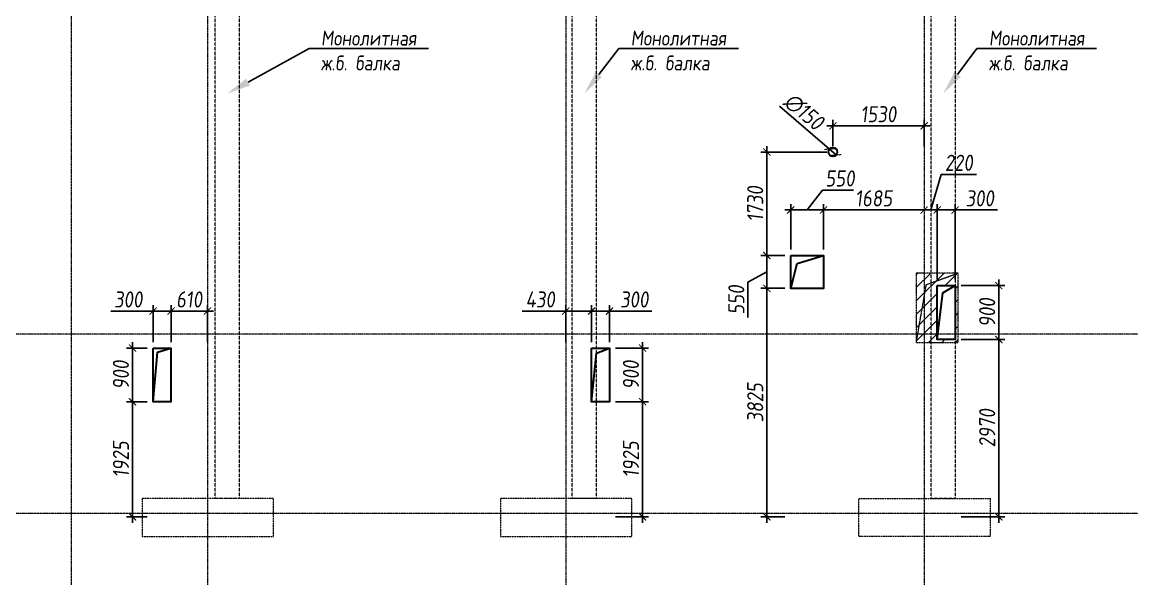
# Model space of a CAD drawing. Header units: millimetres. Extents: x -233751 to 529254, y -907864 to 285890.
# Drawn here: x 500023 to 518603, y -85495 to -76181 of the extents above; entities that cross this region are included whole.
import ezdxf
from ezdxf import colors
from ezdxf.entities.mleader import LeaderData, LeaderLine
from ezdxf.math import Vec2, Vec3

# ---------------------------------------------------------------- set-up
doc = ezdxf.new("R2010")
doc.units = ezdxf.units.MM
doc.linetypes.add('ADSK_Штриховая_ш2 п1', pattern=[3, 2, -1])
doc.linetypes.add('осевая', pattern=[2, 1.25, -0.25, 0.25, -0.25])
doc.layers.get('0').update_dxf_attribs({"lineweight": 30})
doc.layers.get('Defpoints').update_dxf_attribs({"lineweight": 0})
for name, color, linetype, lineweight in [('КР_БалкиЖБ', 7, 'ADSK_Штриховая_ш2 п1', 5), ('КР_Новые отверстия', 5, 'Continuous', 30), ('КР_Оси', 7, 'Continuous', 5), ('КР_Размеры отверстия', 7, 'Continuous', 5), ('КР_Сущ отверстия', 6, 'Continuous', 15), ('КР_Тонкая', 250, 'Continuous', 0)]:
    doc.layers.add(name, color=color, linetype=linetype, lineweight=lineweight)
doc.styles.add('ISOCPEUR', font='isocpeur.ttf', dxfattribs={"width": 0.85, "oblique": 7})
doc.dimstyles.new('R_100', dxfattribs={"dimtxt": 270, "dimasz": 120, "dimexe": 100, "dimexo": 100, "dimgap": 60, "dimtad": 1, "dimdec": 0, "dimrnd": 5, "dimzin": 0, "dimdsep": 46, "dimtxsty": 'ISOCPEUR', "dimblk": 'ARCHTICK', "dimcen": 0, "dimdle": 100, "dimclrd": 256, "dimclre": 256, "dimclrt": 256, "dimadec": 0, "dimazin": 0, "dimtfac": 2, "dimtdec": 0, "dimtmove": 0, "dimatfit": 3, "dimfxl": 1, "dimtvp": 3, "dimtfill": 1, "dimtolj": 1, "dimtzin": 0, "dimarcsym": 0})

# ---------------------------------------------------------------- blocks, each defined once
blk = doc.blocks.new('*U1979')
at = {"color": 0, "linetype": 'ByBlock', "lineweight": -2, "ltscale": 10}
blk.add_line((0, 0), (-71487, 0), dxfattribs=at)
blk = doc.blocks.new('*U1980')
at = {"color": 0, "linetype": 'ByBlock', "lineweight": -2, "ltscale": 10}
blk.add_line((0, 0), (-71487, 0), dxfattribs=at)
blk = doc.blocks.new('*U1997')
at = {"color": 0, "linetype": 'ByBlock', "lineweight": -2, "ltscale": 10}
blk.add_line((0, 0), (0, -27761.01608), dxfattribs=at)
blk = doc.blocks.new('*U1998')
at = {"color": 0, "linetype": 'ByBlock', "lineweight": -2, "ltscale": 10}
blk.add_line((0, 0), (0, -27762), dxfattribs=at)
blk = doc.blocks.new('*U1999')
at = {"color": 0, "linetype": 'ByBlock', "lineweight": -2, "ltscale": 10}
blk.add_line((0, 0), (0, -27762), dxfattribs=at)
blk = doc.blocks.new('*U2000')
at = {"color": 0, "linetype": 'ByBlock', "lineweight": -2, "ltscale": 10}
blk.add_line((0, 0), (0, -27762), dxfattribs=at)
blk = doc.blocks.new('_ArchTick')
at = {"color": 0, "linetype": 'ByBlock', "const_width": 0.15}
blk.add_lwpolyline([(-0.5, -0.5), (0.5, 0.5)], dxfattribs=at)
blk = doc.blocks.new('*D368')
at = {"layer": 'Defpoints', "color": 0, "transparency": 16777216}
for p in [(515644, -80589), (516376, -80589), (515644, -81489)]:
    blk.add_point(p, dxfattribs=at)
at = {"layer": 'КР_Размеры отверстия', "lineweight": -2, "transparency": 16777216}
for p, q in [((515744, -80589), (516476, -80589)), ((516376, -81589), (516376, -80489)), ((515744, -81489), (516476, -81489))]:
    blk.add_line(p, q, dxfattribs=at)
at = {"layer": 'КР_Размеры отверстия', "lineweight": -2, "transparency": 16777216, "xscale": 120, "yscale": 120, "zscale": 120}
for p, rotation in [((516376, -80589), 90), ((516376, -81489), 270)]:
    blk.add_blockref('_ArchTick', p, dxfattribs=dict(at, rotation=rotation))
at = {"layer": 'КР_Размеры отверстия', "lineweight": 5, "transparency": 16777216, "insert": (516181, -81039), "char_height": 270, "attachment_point": 5, "rotation": 90, "style": 'ISOCPEUR', "bg_fill": 3, "box_fill_scale": 1.1, "bg_fill_color": 256, "bg_fill_true_color": 13158600, "bg_fill_transparency": 0}
blk.add_mtext('\\A1;900', dxfattribs=at)
blk = doc.blocks.new('*D369')
at = {"layer": 'Defpoints', "color": 0, "transparency": 16777216}
for p in [(515644, -81489), (515644, -84459), (516376, -84459)]:
    blk.add_point(p, dxfattribs=at)
at = {"layer": 'КР_Размеры отверстия', "lineweight": -2, "transparency": 16777216}
for p, q in [((515744, -81489), (516476, -81489)), ((516376, -81389), (516376, -84559)), ((515744, -84459), (516476, -84459))]:
    blk.add_line(p, q, dxfattribs=at)
at = {"layer": 'КР_Размеры отверстия', "lineweight": -2, "transparency": 16777216, "xscale": 120, "yscale": 120, "zscale": 120}
for p, rotation in [((516376, -81489), 90), ((516376, -84459), 270)]:
    blk.add_blockref('_ArchTick', p, dxfattribs=dict(at, rotation=rotation))
at = {"layer": 'КР_Размеры отверстия', "lineweight": 5, "transparency": 16777216, "insert": (516181, -82974), "char_height": 270, "attachment_point": 5, "rotation": 90, "style": 'ISOCPEUR', "bg_fill": 3, "box_fill_scale": 1.1, "bg_fill_color": 256, "bg_fill_true_color": 13158600, "bg_fill_transparency": 0}
blk.add_mtext('\\A1;2970', dxfattribs=at)
blk = doc.blocks.new('*D370')
at = {"layer": 'Defpoints', "color": 0, "transparency": 16777216}
for p in [(512492, -80084), (512891, -80084), (512891, -80634)]:
    blk.add_point(p, dxfattribs=at)
at = {"layer": 'КР_Размеры отверстия', "lineweight": -2, "transparency": 16777216}
for p, q in [((512492, -80734), (512492, -79984)), ((512791, -80084), (512392, -80084)), ((512492, -80359), (512176, -80533)), ((512176, -80533), (512176, -81122)), ((512791, -80634), (512392, -80634))]:
    blk.add_line(p, q, dxfattribs=at)
at = {"layer": 'КР_Размеры отверстия', "lineweight": -2, "transparency": 16777216, "xscale": 120, "yscale": 120, "zscale": 120}
for p, rotation in [((512492, -80084), 90), ((512492, -80634), 270)]:
    blk.add_blockref('_ArchTick', p, dxfattribs=dict(at, rotation=rotation))
at = {"layer": 'КР_Размеры отверстия', "lineweight": 5, "transparency": 16777216, "insert": (511981, -80827), "char_height": 270, "attachment_point": 5, "rotation": 90, "style": 'ISOCPEUR', "bg_fill": 3, "box_fill_scale": 1.1, "bg_fill_color": 256, "bg_fill_true_color": 13158600, "bg_fill_transparency": 0}
blk.add_mtext('\\A1;550', dxfattribs=at)
blk = doc.blocks.new('*D371')
at = {"layer": 'Defpoints', "color": 0, "transparency": 16777216}
for p in [(512891, -80634), (512492, -84459), (512891, -84459)]:
    blk.add_point(p, dxfattribs=at)
at = {"layer": 'КР_Размеры отверстия', "lineweight": -2, "transparency": 16777216}
for p, q in [((512791, -80634), (512392, -80634)), ((512492, -80534), (512492, -84559)), ((512791, -84459), (512392, -84459))]:
    blk.add_line(p, q, dxfattribs=at)
at = {"layer": 'КР_Размеры отверстия', "lineweight": -2, "transparency": 16777216, "xscale": 120, "yscale": 120, "zscale": 120}
for p, rotation in [((512492, -80634), 90), ((512492, -84459), 270)]:
    blk.add_blockref('_ArchTick', p, dxfattribs=dict(at, rotation=rotation))
at = {"layer": 'КР_Размеры отверстия', "lineweight": 5, "transparency": 16777216, "insert": (512297, -82547), "char_height": 270, "attachment_point": 5, "rotation": 90, "style": 'ISOCPEUR', "bg_fill": 3, "box_fill_scale": 1.1, "bg_fill_color": 256, "bg_fill_true_color": 13158600, "bg_fill_transparency": 0}
blk.add_mtext('\\A1;3825', dxfattribs=at)
blk = doc.blocks.new('*D372')
at = {"layer": 'Defpoints', "color": 0, "transparency": 16777216}
for p in [(509858, -82533), (509858, -84459), (510411, -84459)]:
    blk.add_point(p, dxfattribs=at)
at = {"layer": 'КР_Размеры отверстия', "lineweight": -2, "transparency": 16777216}
for p, q in [((510411, -82433), (510411, -84559)), ((509958, -82533), (510511, -82533)), ((509958, -84459), (510511, -84459))]:
    blk.add_line(p, q, dxfattribs=at)
at = {"layer": 'КР_Размеры отверстия', "lineweight": -2, "transparency": 16777216, "xscale": 120, "yscale": 120, "zscale": 120}
for p, rotation in [((510411, -82533), 90), ((510411, -84459), 270)]:
    blk.add_blockref('_ArchTick', p, dxfattribs=dict(at, rotation=rotation))
at = {"layer": 'КР_Размеры отверстия', "lineweight": 5, "transparency": 16777216, "insert": (510216, -83496), "char_height": 270, "attachment_point": 5, "rotation": 90, "style": 'ISOCPEUR', "bg_fill": 3, "box_fill_scale": 1.1, "bg_fill_color": 256, "bg_fill_true_color": 13158600, "bg_fill_transparency": 0}
blk.add_mtext('\\A1;1925', dxfattribs=at)
blk = doc.blocks.new('*D373')
at = {"layer": 'Defpoints', "color": 0, "transparency": 16777216}
for p in [(509858, -81633), (510411, -81633), (509858, -82533)]:
    blk.add_point(p, dxfattribs=at)
at = {"layer": 'КР_Размеры отверстия', "lineweight": -2, "transparency": 16777216}
for p, q in [((510411, -82633), (510411, -81533)), ((509958, -81633), (510511, -81633)), ((509958, -82533), (510511, -82533))]:
    blk.add_line(p, q, dxfattribs=at)
at = {"layer": 'КР_Размеры отверстия', "lineweight": -2, "transparency": 16777216, "xscale": 120, "yscale": 120, "zscale": 120}
for p, rotation in [((510411, -81633), 90), ((510411, -82533), 270)]:
    blk.add_blockref('_ArchTick', p, dxfattribs=dict(at, rotation=rotation))
at = {"layer": 'КР_Размеры отверстия', "lineweight": 5, "transparency": 16777216, "insert": (510216, -82083), "char_height": 270, "attachment_point": 5, "rotation": 90, "style": 'ISOCPEUR', "bg_fill": 3, "box_fill_scale": 1.1, "bg_fill_color": 256, "bg_fill_true_color": 13158600, "bg_fill_transparency": 0}
blk.add_mtext('\\A1;900', dxfattribs=at)
blk = doc.blocks.new('*D374')
at = {"layer": 'Defpoints', "color": 0, "transparency": 16777216}
for p in [(502215, -82533), (501871, -84459), (502215, -84459)]:
    blk.add_point(p, dxfattribs=at)
at = {"layer": 'КР_Размеры отверстия', "lineweight": -2, "transparency": 16777216}
for p, q in [((501871, -82433), (501871, -84559)), ((502115, -82533), (501771, -82533)), ((502115, -84459), (501771, -84459))]:
    blk.add_line(p, q, dxfattribs=at)
at = {"layer": 'КР_Размеры отверстия', "lineweight": -2, "transparency": 16777216, "xscale": 120, "yscale": 120, "zscale": 120}
for p, rotation in [((501871, -82533), 90), ((501871, -84459), 270)]:
    blk.add_blockref('_ArchTick', p, dxfattribs=dict(at, rotation=rotation))
at = {"layer": 'КР_Размеры отверстия', "lineweight": 5, "transparency": 16777216, "insert": (501676, -83496), "char_height": 270, "attachment_point": 5, "rotation": 90, "style": 'ISOCPEUR', "bg_fill": 3, "box_fill_scale": 1.1, "bg_fill_color": 256, "bg_fill_true_color": 13158600, "bg_fill_transparency": 0}
blk.add_mtext('\\A1;1925', dxfattribs=at)
blk = doc.blocks.new('*D375')
at = {"layer": 'Defpoints', "color": 0, "transparency": 16777216}
for p in [(501871, -81633), (502215, -81633), (502215, -82533)]:
    blk.add_point(p, dxfattribs=at)
at = {"layer": 'КР_Размеры отверстия', "lineweight": -2, "transparency": 16777216}
for p, q in [((501871, -82633), (501871, -81533)), ((502115, -81633), (501771, -81633)), ((502115, -82533), (501771, -82533))]:
    blk.add_line(p, q, dxfattribs=at)
at = {"layer": 'КР_Размеры отверстия', "lineweight": -2, "transparency": 16777216, "xscale": 120, "yscale": 120, "zscale": 120}
for p, rotation in [((501871, -81633), 90), ((501871, -82533), 270)]:
    blk.add_blockref('_ArchTick', p, dxfattribs=dict(at, rotation=rotation))
at = {"layer": 'КР_Размеры отверстия', "lineweight": 5, "transparency": 16777216, "insert": (501676, -82083), "char_height": 270, "attachment_point": 5, "rotation": 90, "style": 'ISOCPEUR', "bg_fill": 3, "box_fill_scale": 1.1, "bg_fill_color": 256, "bg_fill_true_color": 13158600, "bg_fill_transparency": 0}
blk.add_mtext('\\A1;900', dxfattribs=at)
blk = doc.blocks.new('*D376')
at = {"layer": 'Defpoints', "color": 0, "transparency": 16777216}
for p in [(509125, -81015), (509125, -81633), (509558, -81633)]:
    blk.add_point(p, dxfattribs=at)
at = {"layer": 'КР_Размеры отверстия', "lineweight": -2, "transparency": 16777216}
for p, q in [((509125, -81533), (509125, -80915)), ((509558, -81533), (509558, -80915)), ((509125, -81015), (508393, -81015)), ((509658, -81015), (509125, -81015))]:
    blk.add_line(p, q, dxfattribs=at)
at = {"layer": 'КР_Размеры отверстия', "lineweight": -2, "transparency": 16777216, "xscale": 120, "yscale": 120, "zscale": 120, "rotation": 180}
blk.add_blockref('_ArchTick', (509125, -81015), dxfattribs=at)
at = {"layer": 'КР_Размеры отверстия', "lineweight": -2, "transparency": 16777216, "xscale": 120, "yscale": 120, "zscale": 120}
blk.add_blockref('_ArchTick', (509558, -81015), dxfattribs=at)
at = {"layer": 'КР_Размеры отверстия', "lineweight": 5, "transparency": 16777216, "insert": (508699, -80820), "char_height": 270, "attachment_point": 5, "style": 'ISOCPEUR', "bg_fill": 3, "box_fill_scale": 1.1, "bg_fill_color": 256, "bg_fill_true_color": 13158600, "bg_fill_transparency": 0}
blk.add_mtext('\\A1;430', dxfattribs=at)
blk = doc.blocks.new('*D377')
at = {"layer": 'Defpoints', "color": 0, "transparency": 16777216}
for p in [(502515, -81633), (503125, -81633)]:
    blk.add_point(p, dxfattribs=at)
at = {"layer": 'КР_Размеры отверстия', "lineweight": -2, "transparency": 16777216}
for p, q in [((502515, -81533), (502515, -80915)), ((503125, -81533), (503125, -80915)), ((502415, -81015), (503225, -81015))]:
    blk.add_line(p, q, dxfattribs=at)
at = {"layer": 'КР_Размеры отверстия', "lineweight": -2, "transparency": 16777216, "xscale": 120, "yscale": 120, "zscale": 120, "rotation": 180}
blk.add_blockref('_ArchTick', (502515, -81015), dxfattribs=at)
at = {"layer": 'КР_Размеры отверстия', "lineweight": -2, "transparency": 16777216, "xscale": 120, "yscale": 120, "zscale": 120}
blk.add_blockref('_ArchTick', (503125, -81015), dxfattribs=at)
at = {"layer": 'КР_Размеры отверстия', "lineweight": 5, "transparency": 16777216, "insert": (502820, -80820), "char_height": 270, "attachment_point": 5, "style": 'ISOCPEUR', "bg_fill": 3, "box_fill_scale": 1.1, "bg_fill_color": 256, "bg_fill_true_color": 13158600, "bg_fill_transparency": 0}
blk.add_mtext('\\A1;610', dxfattribs=at)
at = {"layer": 'Defpoints', "color": 0, "transparency": 16777216}
blk.add_point((503125, -81015), dxfattribs=at)
blk = doc.blocks.new('*D378')
at = {"layer": 'Defpoints', "color": 0, "transparency": 16777216}
for p in [(502215, -81015), (502215, -81633), (502515, -81633)]:
    blk.add_point(p, dxfattribs=at)
at = {"layer": 'КР_Размеры отверстия', "lineweight": -2, "transparency": 16777216}
for p, q in [((502215, -81533), (502215, -80915)), ((502515, -81533), (502515, -80915)), ((502215, -81015), (501505, -81015)), ((502615, -81015), (502215, -81015))]:
    blk.add_line(p, q, dxfattribs=at)
at = {"layer": 'КР_Размеры отверстия', "lineweight": -2, "transparency": 16777216, "xscale": 120, "yscale": 120, "zscale": 120, "rotation": 180}
blk.add_blockref('_ArchTick', (502215, -81015), dxfattribs=at)
at = {"layer": 'КР_Размеры отверстия', "lineweight": -2, "transparency": 16777216, "xscale": 120, "yscale": 120, "zscale": 120}
blk.add_blockref('_ArchTick', (502515, -81015), dxfattribs=at)
at = {"layer": 'КР_Размеры отверстия', "lineweight": 5, "transparency": 16777216, "insert": (501800, -80820), "char_height": 270, "attachment_point": 5, "style": 'ISOCPEUR', "bg_fill": 3, "box_fill_scale": 1.1, "bg_fill_color": 256, "bg_fill_true_color": 13158600, "bg_fill_transparency": 0}
blk.add_mtext('\\A1;300', dxfattribs=at)
blk = doc.blocks.new('*D379')
at = {"layer": 'Defpoints', "color": 0, "transparency": 16777216}
for p in [(509858, -81015), (509558, -81633), (509858, -81633)]:
    blk.add_point(p, dxfattribs=at)
at = {"layer": 'КР_Размеры отверстия', "lineweight": -2, "transparency": 16777216}
for p, q in [((509558, -81533), (509558, -80915)), ((509858, -81533), (509858, -80915)), ((509458, -81015), (509858, -81015)), ((509858, -81015), (510567, -81015))]:
    blk.add_line(p, q, dxfattribs=at)
at = {"layer": 'КР_Размеры отверстия', "lineweight": -2, "transparency": 16777216, "xscale": 120, "yscale": 120, "zscale": 120, "rotation": 180}
blk.add_blockref('_ArchTick', (509558, -81015), dxfattribs=at)
at = {"layer": 'КР_Размеры отверстия', "lineweight": -2, "transparency": 16777216, "xscale": 120, "yscale": 120, "zscale": 120}
blk.add_blockref('_ArchTick', (509858, -81015), dxfattribs=at)
at = {"layer": 'КР_Размеры отверстия', "lineweight": 5, "transparency": 16777216, "insert": (510273, -80820), "char_height": 270, "attachment_point": 5, "style": 'ISOCPEUR', "bg_fill": 3, "box_fill_scale": 1.1, "bg_fill_color": 256, "bg_fill_true_color": 13158600, "bg_fill_transparency": 0}
blk.add_mtext('\\A1;300', dxfattribs=at)
blk = doc.blocks.new('*D380')
at = {"layer": 'Defpoints', "color": 0, "transparency": 16777216}
for p in [(512891, -79323), (512891, -80084), (513441, -80084)]:
    blk.add_point(p, dxfattribs=at)
at = {"layer": 'КР_Размеры отверстия', "lineweight": -2, "transparency": 16777216}
for p, q in [((513166, -79323), (513424, -78990)), ((513424, -78990), (514013, -78990)), ((513541, -79323), (512791, -79323)), ((512891, -79984), (512891, -79223)), ((513441, -79984), (513441, -79223))]:
    blk.add_line(p, q, dxfattribs=at)
at = {"layer": 'КР_Размеры отверстия', "lineweight": -2, "transparency": 16777216, "xscale": 120, "yscale": 120, "zscale": 120, "rotation": 180}
blk.add_blockref('_ArchTick', (512891, -79323), dxfattribs=at)
at = {"layer": 'КР_Размеры отверстия', "lineweight": -2, "transparency": 16777216, "xscale": 120, "yscale": 120, "zscale": 120}
blk.add_blockref('_ArchTick', (513441, -79323), dxfattribs=at)
at = {"layer": 'КР_Размеры отверстия', "lineweight": 5, "transparency": 16777216, "insert": (513718, -78795), "char_height": 270, "attachment_point": 5, "style": 'ISOCPEUR', "bg_fill": 3, "box_fill_scale": 1.1, "bg_fill_color": 256, "bg_fill_true_color": 13158600, "bg_fill_transparency": 0}
blk.add_mtext('\\A1;550', dxfattribs=at)
blk = doc.blocks.new('*D381')
at = {"layer": 'Defpoints', "color": 0, "transparency": 16777216}
for p in [(515125, -79323), (515125, -79323), (513441, -80084)]:
    blk.add_point(p, dxfattribs=at)
at = {"layer": 'КР_Размеры отверстия', "lineweight": -2, "transparency": 16777216}
for p, q in [((513341, -79323), (515225, -79323)), ((513441, -79984), (513441, -79223))]:
    blk.add_line(p, q, dxfattribs=at)
at = {"layer": 'КР_Размеры отверстия', "lineweight": -2, "transparency": 16777216, "xscale": 120, "yscale": 120, "zscale": 120, "rotation": 180}
blk.add_blockref('_ArchTick', (513441, -79323), dxfattribs=at)
at = {"layer": 'КР_Размеры отверстия', "lineweight": -2, "transparency": 16777216, "xscale": 120, "yscale": 120, "zscale": 120}
blk.add_blockref('_ArchTick', (515125, -79323), dxfattribs=at)
at = {"layer": 'КР_Размеры отверстия', "lineweight": 5, "transparency": 16777216, "insert": (514283, -79128), "char_height": 270, "attachment_point": 5, "style": 'ISOCPEUR', "bg_fill": 3, "box_fill_scale": 1.1, "bg_fill_color": 256, "bg_fill_true_color": 13158600, "bg_fill_transparency": 0}
blk.add_mtext('\\A1;1685', dxfattribs=at)
blk = doc.blocks.new('*D382')
at = {"layer": 'Defpoints', "color": 0, "transparency": 16777216}
for p in [(515125, -79323), (515344, -79323), (515344, -80589)]:
    blk.add_point(p, dxfattribs=at)
at = {"layer": 'КР_Размеры отверстия', "lineweight": -2, "transparency": 16777216}
for p, q in [((515235, -79323), (515413, -78728)), ((515413, -78728), (516003, -78728)), ((515025, -79323), (515444, -79323)), ((515344, -80489), (515344, -79223))]:
    blk.add_line(p, q, dxfattribs=at)
at = {"layer": 'КР_Размеры отверстия', "lineweight": -2, "transparency": 16777216, "xscale": 120, "yscale": 120, "zscale": 120, "rotation": 180}
blk.add_blockref('_ArchTick', (515125, -79323), dxfattribs=at)
at = {"layer": 'КР_Размеры отверстия', "lineweight": -2, "transparency": 16777216, "xscale": 120, "yscale": 120, "zscale": 120}
blk.add_blockref('_ArchTick', (515344, -79323), dxfattribs=at)
at = {"layer": 'КР_Размеры отверстия', "lineweight": 5, "transparency": 16777216, "insert": (515708, -78533), "char_height": 270, "attachment_point": 5, "style": 'ISOCPEUR', "bg_fill": 3, "box_fill_scale": 1.1, "bg_fill_color": 256, "bg_fill_true_color": 13158600, "bg_fill_transparency": 0}
blk.add_mtext('\\A1;220', dxfattribs=at)
blk = doc.blocks.new('*D383')
at = {"layer": 'Defpoints', "color": 0, "transparency": 16777216}
for p in [(515644, -79323), (515344, -80589), (515644, -80589)]:
    blk.add_point(p, dxfattribs=at)
at = {"layer": 'КР_Размеры отверстия', "lineweight": -2, "transparency": 16777216}
for p, q in [((515244, -79323), (515644, -79323)), ((515344, -80489), (515344, -79223)), ((515644, -80489), (515644, -79223)), ((515644, -79323), (516353, -79323))]:
    blk.add_line(p, q, dxfattribs=at)
at = {"layer": 'КР_Размеры отверстия', "lineweight": -2, "transparency": 16777216, "xscale": 120, "yscale": 120, "zscale": 120, "rotation": 180}
blk.add_blockref('_ArchTick', (515344, -79323), dxfattribs=at)
at = {"layer": 'КР_Размеры отверстия', "lineweight": -2, "transparency": 16777216, "xscale": 120, "yscale": 120, "zscale": 120}
blk.add_blockref('_ArchTick', (515644, -79323), dxfattribs=at)
at = {"layer": 'КР_Размеры отверстия', "lineweight": 5, "transparency": 16777216, "insert": (516059, -79128), "char_height": 270, "attachment_point": 5, "style": 'ISOCPEUR', "bg_fill": 3, "box_fill_scale": 1.1, "bg_fill_color": 256, "bg_fill_true_color": 13158600, "bg_fill_transparency": 0}
blk.add_mtext('\\A1;300', dxfattribs=at)
blk = doc.blocks.new('*D473')
at = {"layer": 'Defpoints', "color": 0, "transparency": 16777216}
for p in [(515125, -77916), (513597, -78353), (515125, -78353)]:
    blk.add_point(p, dxfattribs=at)
at = {"layer": 'КР_Размеры отверстия', "lineweight": -2, "transparency": 16777216}
for p, q in [((513597, -78253), (513597, -77816)), ((515125, -78253), (515125, -77816)), ((513497, -77916), (515225, -77916))]:
    blk.add_line(p, q, dxfattribs=at)
at = {"layer": 'КР_Размеры отверстия', "lineweight": -2, "transparency": 16777216, "xscale": 120, "yscale": 120, "zscale": 120, "rotation": 180}
blk.add_blockref('_ArchTick', (513597, -77916), dxfattribs=at)
at = {"layer": 'КР_Размеры отверстия', "lineweight": -2, "transparency": 16777216, "xscale": 120, "yscale": 120, "zscale": 120}
blk.add_blockref('_ArchTick', (515125, -77916), dxfattribs=at)
at = {"layer": 'КР_Размеры отверстия', "lineweight": 5, "transparency": 16777216, "insert": (514361, -77721), "char_height": 270, "attachment_point": 5, "style": 'ISOCPEUR', "bg_fill": 3, "box_fill_scale": 1.1, "bg_fill_color": 256, "bg_fill_true_color": 13158600, "bg_fill_transparency": 0}
blk.add_mtext('\\A1;1530', dxfattribs=at)
blk = doc.blocks.new('*D474')
at = {"layer": 'Defpoints', "color": 0, "transparency": 16777216}
for p in [(512492, -78353), (513597, -78353), (512891, -80084)]:
    blk.add_point(p, dxfattribs=at)
at = {"layer": 'КР_Размеры отверстия', "lineweight": -2, "transparency": 16777216}
for p, q in [((513497, -78353), (512392, -78353)), ((512492, -80184), (512492, -78253)), ((512791, -80084), (512392, -80084))]:
    blk.add_line(p, q, dxfattribs=at)
at = {"layer": 'КР_Размеры отверстия', "lineweight": -2, "transparency": 16777216, "xscale": 120, "yscale": 120, "zscale": 120}
for p, rotation in [((512492, -78353), 90), ((512492, -80084), 270)]:
    blk.add_blockref('_ArchTick', p, dxfattribs=dict(at, rotation=rotation))
at = {"layer": 'КР_Размеры отверстия', "lineweight": 5, "transparency": 16777216, "insert": (512297, -79219), "char_height": 270, "attachment_point": 5, "rotation": 90, "style": 'ISOCPEUR', "bg_fill": 3, "box_fill_scale": 1.1, "bg_fill_color": 256, "bg_fill_true_color": 13158600, "bg_fill_transparency": 0}
blk.add_mtext('\\A1;1730', dxfattribs=at)
blk = doc.blocks.new('*D475')
at = {"layer": 'Defpoints', "color": 0, "transparency": 16777216}
for p in [(513540, -78304), (513654, -78402)]:
    blk.add_point(p, dxfattribs=at)
at = {"layer": 'КР_Размеры отверстия', "lineweight": -2, "transparency": 16777216}
for p in [(512703, -77584), (513654, -78402)]:
    blk.add_line(p, (513540, -78304), dxfattribs=at)
at = {"layer": 'КР_Размеры отверстия', "lineweight": -2, "transparency": 16777216, "xscale": 120, "yscale": 120, "zscale": 120}
for p, rotation in [((513540, -78304), 319.3004712986801), ((513654, -78402), 139.3004712986801)]:
    blk.add_blockref('_ArchTick', p, dxfattribs=dict(at, rotation=rotation))
at = {"layer": 'КР_Размеры отверстия', "lineweight": 5, "transparency": 16777216, "insert": (513115, -77681), "char_height": 270, "attachment_point": 5, "rotation": 319.3005, "style": 'ISOCPEUR', "bg_fill": 3, "box_fill_scale": 1.1, "bg_fill_color": 256, "bg_fill_true_color": 13158600, "bg_fill_transparency": 0}
blk.add_mtext('\\A1;∅150', dxfattribs=at)

msp = doc.modelspace()

# ---------------------------------------------------------------- hatches: boundary and pattern name
at = {"layer": 'КР_Сущ отверстия'}
h = msp.add_hatch(dxfattribs=at)
h.set_pattern_fill('ANSI31', scale=50)
h.paths.add_polyline_path([(514994.2, -81539.3), (515694.2, -81539.3), (515694.2, -80379.3), (514994.2, -80379.3)])
h.paths.add_polyline_path([(515344.2, -80589.3), (515644.2, -80589.3), (515644.2, -81489.3), (515344.2, -81489.3)], flags=16)

# ---------------------------------------------------------------- linework, layer by layer
at = {"layer": 'КР_Новые отверстия'}
for points in [[(512890.7, -80084.3), (513440.7, -80084.3), (513440.7, -80634.3), (512890.7, -80634.3)], [(515344.2, -80589.3), (515644.2, -80589.3), (515644.2, -81489.3), (515344.2, -81489.3)], [(502214.6, -81633.1), (502514.6, -81633.1), (502514.6, -82533.1), (502214.6, -82533.1)], [(509557.9, -81633.1), (509857.9, -81633.1), (509857.9, -82533.1), (509557.9, -82533.1)]]:
    msp.add_lwpolyline(points, close=True, dxfattribs=at)
for points in [[(512890.7, -80634.3), (513001.7, -80218.4), (513440.7, -80084.3)], [(515344.2, -81489.3), (515439.7, -80708.4), (515644.2, -80589.3)], [(502214.6, -82533.1), (502287.4, -81704.9), (502514.6, -81633.1)], [(509557.9, -82533.1), (509640.4, -81721.3), (509857.9, -81633.1)]]:
    msp.add_lwpolyline(points, dxfattribs=at)
msp.add_circle((513596.7, -78352.8), 75, dxfattribs=at)
at = {"layer": 'КР_Сущ отверстия', "linetype": 'ADSK_Штриховая_ш2 п1', "ltscale": 0.3}
msp.add_lwpolyline([(515694.2, -81539.3), (515694.2, -80379.3), (514994.2, -80379.3), (514994.2, -81539.3)], close=True, dxfattribs=at)
msp.add_lwpolyline([(514994.2, -81539.3), (515162.3, -80570), (515694.2, -80379.3)], dxfattribs=at)
at = {"layer": 'КР_Тонкая', "linetype": 'ADSK_Штриховая_ш2 п1'}
for points in [[(502030.4, -84149.3), (502030.4, -84789.3), (504230.4, -84789.3), (504230.4, -84149.3)], [(508030.4, -84149.3), (508030.4, -84789.3), (510230.4, -84789.3), (510230.4, -84149.3)], [(516230.4, -84149.3), (516230.4, -84789.3), (514030.4, -84789.3), (514030.4, -84149.3)]]:
    msp.add_lwpolyline(points, close=True, dxfattribs=at)

# ---------------------------------------------------------------- block references
at = {"layer": 'КР_Оси', "linetype": 'осевая'}
for name, p in [('*U1997', (500840.4, -65638.3)), ('*U1998', (503125.4, -65636.9)), ('*U1999', (509125.4, -65636.9)), ('*U2000', (515125.4, -65636.9)), ('*U1980', (529253.8, -81399.3)), ('*U1979', (529253.8, -84399.3))]:
    msp.add_blockref(name, p, dxfattribs=at)

# ---------------------------------------------------------------- leaders
at = {"layer": 'КР_Тонкая', "lineweight": 5}
ml = msp.add_multileader_mtext('Standard', dxfattribs=at)
ml.set_content('Монолитная\\Pж.б. балка', color=256, style='ISOCPEUR')
ml.set_leader_properties()
ml.build(insert=Vec2(0, 0))
ml.multileader.update_dxf_attribs({"has_dogleg": 0, "text_left_attachment_type": 6, "text_right_attachment_type": 6, "arrow_head_size": 400, "scale": 100})
ctx = ml.context
ctx.base_point, ctx.scale, ctx.char_height, ctx.arrow_head_size, ctx.landing_gap_size, ctx.plane_origin = Vec3(504825.6, -76621.7), 100, 250, 400, 200, Vec3(503454.2, -77375.4)
ctx.left_attachment, ctx.right_attachment = 6, 6
notes = []
notes.append((ctx, [(0, (1, 1, 0), (504025.6, -76621.7), (1, 0), 800, [(0, [(503454.2, -77375.4)], 0, [])])]))
ctx.mtext.insert, ctx.mtext.flow_direction = Vec3(505025.6, -76321.7), 5
ml = msp.add_multileader_mtext('Standard', dxfattribs=at)
ml.set_content('Монолитная\\Pж.б. балка', color=256, style='ISOCPEUR')
ml.set_leader_properties()
ml.build(insert=Vec2(0, 0))
ml.multileader.update_dxf_attribs({"has_dogleg": 0, "text_left_attachment_type": 6, "text_right_attachment_type": 6, "arrow_head_size": 400, "scale": 100})
ctx = ml.context
ctx.base_point, ctx.scale, ctx.char_height, ctx.arrow_head_size, ctx.landing_gap_size, ctx.plane_origin = Vec3(510012.7, -76621.7), 100, 250, 400, 200, Vec3(509434.2, -77375.4)
ctx.left_attachment, ctx.right_attachment = 6, 6
notes.append((ctx, [(0, (1, 1, 0), (509212.7, -76621.7), (1, 0), 800, [(0, [(509434.2, -77375.4)], 0, [])])]))
ctx.mtext.insert, ctx.mtext.flow_direction = Vec3(510212.7, -76321.7), 5
for ctx, leaders in notes:
    for number, flags, end, landing, length, lines in leaders:
        leader = LeaderData()
        leader.index, (leader.has_last_leader_line, leader.has_dogleg_vector, leader.attachment_direction) = number, flags
        leader.last_leader_point, leader.dogleg_vector, leader.dogleg_length = Vec3(end), Vec3(landing), length
        for number, points, colour, breaks in lines:
            line = LeaderLine()
            line.index, line.vertices, line.color, line.breaks = number, Vec3.list(points), colors.encode_raw_color(colour), breaks
            leader.lines.append(line)
        ctx.leaders.append(leader)

# ---------------------------------------------------------------- next in the draw order: dimensions: what is measured, and where the dimension line sits
at = {"layer": 'КР_Размеры отверстия', "lineweight": 5}
dim = msp.add_linear_dim(base=(512492.5, -80084.3), p1=(512890.7, -80634.3), p2=(512890.7, -80084.3), angle=90, dimstyle='R_100', override={"dimpost": '\\X', "dimtmove": 1}, dxfattribs=at)
dim.commit()
dim.dimension.update_dxf_attribs({"geometry": '*D370', "text_midpoint": (512176, -80592.6), "dimtype": 160})
for base, p1, p2, picture, middle in [((516376, -80589.3), (515644.2, -81489.3), (515644.2, -80589.3), '*D368', (516181, -81039.3)), ((501871.2, -84459.3), (502214.6, -82533.1), (502214.6, -84459.3), '*D374', (501676.2, -83496.2)), ((510410.7, -84459.3), (509857.9, -82533.1), (509857.9, -84459.3), '*D372', (510215.7, -83496.2))]:
    dim = msp.add_linear_dim(base=base, p1=p1, p2=p2, angle=90, dimstyle='R_100', override={"dimpost": '\\X'}, dxfattribs=at)
    dim.commit()
    dim.dimension.update_dxf_attribs({"geometry": picture, "text_midpoint": middle})
for base, p1, p2, picture, middle in [((503125.4, -81015.4), (502514.6, -81633.1), (503125.4, -81633.1), '*D377', (502820, -80820.4)), ((509125.4492, -81015.4315), (509557.9287, -81633.0828), (509125.4492, -81633.0828), '*D376', (508699.3733, -80820.4315))]:
    dim = msp.add_linear_dim(base=base, p1=p1, p2=p2, dimstyle='R_100', override={"dimpost": '\\X'}, dxfattribs=at)
    dim.commit()
    dim.dimension.update_dxf_attribs({"geometry": picture, "text_midpoint": middle})

# ---------------------------------------------------------------- next in the draw order: linework, layer by layer
at = {"layer": 'КР_БалкиЖБ', "ltscale": 2}
msp.add_lwpolyline([(503254.2, -84149.3), (503254.2, -72649.3), (503654.2, -72649.3), (503654.2, -84149.3)], close=True, dxfattribs=at)

# ---------------------------------------------------------------- next in the draw order: dimensions: what is measured, and where the dimension line sits
at = {"layer": 'КР_Размеры отверстия', "lineweight": 5}
dim = msp.add_linear_dim(base=(512890.7, -79322.6), p1=(513440.7, -80084.3), p2=(512890.7, -80084.3), dimstyle='R_100', override={"dimpost": '\\X', "dimtmove": 1}, dxfattribs=at)
dim.commit()
dim.dimension.update_dxf_attribs({"geometry": '*D380', "text_midpoint": (513483.8, -78989.9), "dimtype": 160})
for base, p1, p2, override, picture, middle in [((512492.5, -84459.3), (512890.7, -80634.3), (512890.7, -84459.3), {"dimpost": '\\X'}, '*D371', (512297.5, -82546.8)), ((501871.2, -81633.1), (502214.6, -82533.1), (502214.6, -81633.1), {"dimpost": '\\X'}, '*D375', (501676.2, -82083.1)), ((510410.7, -81633.1), (509857.9, -82533.1), (509857.9, -81633.1), {"dimpost": '\\X', "dimtmove": 1}, '*D373', (510215.7, -82083.1)), ((516376, -84459.3), (515644.2, -81489.3), (515644.2, -84459.3), {"dimpost": '\\X'}, '*D369', (516181, -82974.3))]:
    dim = msp.add_linear_dim(base=base, p1=p1, p2=p2, angle=90, dimstyle='R_100', override=override, dxfattribs=at)
    dim.commit()
    dim.dimension.update_dxf_attribs({"geometry": picture, "text_midpoint": middle})

# ---------------------------------------------------------------- next in the draw order: dimensions: what is measured, and where the dimension line sits
dim = msp.add_linear_dim(base=(515125.4, -79322.6), p1=(513440.7, -80084.3), p2=(515125.4, -79322.6), dimstyle='R_100', override={"dimpost": '\\X'}, dxfattribs=at)
dim.commit()
dim.dimension.update_dxf_attribs({"geometry": '*D381', "text_midpoint": (514283.1, -79127.6)})
for base, p1, p2, picture, middle in [((502214.6, -81015.4), (502514.6, -81633.1), (502214.6, -81633.1), '*D378', (501800, -81015.4)), ((509857.9, -81015.4), (509557.9, -81633.1), (509857.9, -81633.1), '*D379', (510272.5, -81015.4))]:
    dim = msp.add_linear_dim(base=base, p1=p1, p2=p2, dimstyle='R_100', override={"dimpost": '\\X'}, dxfattribs=at)
    dim.commit()
    dim.dimension.update_dxf_attribs({"geometry": picture, "text_midpoint": middle, "dimtype": 160})

# ---------------------------------------------------------------- next in the draw order: linework, layer by layer
at = {"layer": 'КР_БалкиЖБ', "ltscale": 2}
msp.add_lwpolyline([(509234.2, -84149.3), (509234.2, -72649.3), (509634.2, -72649.3), (509634.2, -84149.3)], close=True, dxfattribs=at)

# ---------------------------------------------------------------- next in the draw order: dimensions: what is measured, and where the dimension line sits
at = {"layer": 'КР_Размеры отверстия', "lineweight": 5}
dim = msp.add_linear_dim(base=(515344.2, -79322.6), p1=(515125.4, -79322.6), p2=(515344.2, -80589.3), dimstyle='R_100', override={"dimpost": '\\X', "dimtmove": 1}, dxfattribs=at)
dim.commit()
dim.dimension.update_dxf_attribs({"geometry": '*D382', "text_midpoint": (515473.3, -78532.6)})

# ---------------------------------------------------------------- next in the draw order: dimensions: what is measured, and where the dimension line sits
dim = msp.add_linear_dim(base=(515125.4, -77916.1), p1=(513596.7, -78352.8), p2=(515125.4, -78352.8), dimstyle='R_100', override={"dimpost": '\\X'}, dxfattribs=at)
dim.commit()
dim.dimension.update_dxf_attribs({"geometry": '*D473', "text_midpoint": (514361.1, -77721.1)})
dim = msp.add_linear_dim(base=(515644.2, -79322.6), p1=(515344.2, -80589.3), p2=(515644.2, -80589.3), dimstyle='R_100', override={"dimpost": '\\X'}, dxfattribs=at)
dim.commit()
dim.dimension.update_dxf_attribs({"geometry": '*D383', "text_midpoint": (516058.8, -79322.6), "dimtype": 160})

# ---------------------------------------------------------------- next in the draw order: linework, layer by layer
at = {"layer": 'КР_БалкиЖБ', "ltscale": 2}
msp.add_lwpolyline([(515244.2, -84149.3), (515244.2, -72649.3), (515644.2, -72649.3), (515644.2, -84149.3)], close=True, dxfattribs=at)

# ---------------------------------------------------------------- next in the draw order: dimensions: what is measured, and where the dimension line sits
at = {"layer": 'КР_Размеры отверстия', "lineweight": 5}
dim = msp.add_linear_dim(base=(512492.4877, -78352.8332), p1=(512890.7089, -80084.2724), p2=(513596.7389, -78352.8332), angle=90, dimstyle='R_100', override={"dimpost": '\\X'}, dxfattribs=at)
dim.commit()
dim.dimension.update_dxf_attribs({"geometry": '*D474', "text_midpoint": (512297.4877, -79218.5528)})

# ---------------------------------------------------------------- next in the draw order: leaders
at = {"layer": 'КР_Тонкая', "lineweight": 5}
ml = msp.add_multileader_mtext('Standard', dxfattribs=at)
ml.set_content('Монолитная\\Pж.б. балка', color=256, style='ISOCPEUR')
ml.set_leader_properties()
ml.build(insert=Vec2(0, 0))
ml.multileader.update_dxf_attribs({"has_dogleg": 0, "text_left_attachment_type": 6, "text_right_attachment_type": 6, "arrow_head_size": 400, "scale": 100})
ctx = ml.context
ctx.base_point, ctx.scale, ctx.char_height, ctx.arrow_head_size, ctx.landing_gap_size, ctx.plane_origin = Vec3(516010.4, -76621.7), 100, 250, 400, 200, Vec3(515444.2, -77375.4)
ctx.left_attachment, ctx.right_attachment = 6, 6
notes = []
notes.append((ctx, [(0, (1, 1, 0), (515210.4, -76621.7), (1, 0), 800, [(0, [(515444.2, -77375.4)], 0, [])])]))
ctx.mtext.insert, ctx.mtext.flow_direction = Vec3(516210.4, -76321.7), 5
for ctx, leaders in notes:
    for number, flags, end, landing, length, lines in leaders:
        leader = LeaderData()
        leader.index, (leader.has_last_leader_line, leader.has_dogleg_vector, leader.attachment_direction) = number, flags
        leader.last_leader_point, leader.dogleg_vector, leader.dogleg_length = Vec3(end), Vec3(landing), length
        for number, points, colour, breaks in lines:
            line = LeaderLine()
            line.index, line.vertices, line.color, line.breaks = number, Vec3.list(points), colors.encode_raw_color(colour), breaks
            leader.lines.append(line)
        ctx.leaders.append(leader)

# ---------------------------------------------------------------- next in the draw order: dimensions: what is measured, and where the dimension line sits
at = {"layer": 'КР_Размеры отверстия', "lineweight": 5}
dim = msp.add_diameter_dim_2p(p1=(513653.6, -78401.7), p2=(513539.9, -78303.9), dimstyle='R_100', override={"dimpost": '\\X'}, dxfattribs=at)
dim.commit()
dim.dimension.update_dxf_attribs({"geometry": '*D475', "text_midpoint": (512987.7, -77829), "dimtype": 163})

doc.saveas('drawing.dxf')
